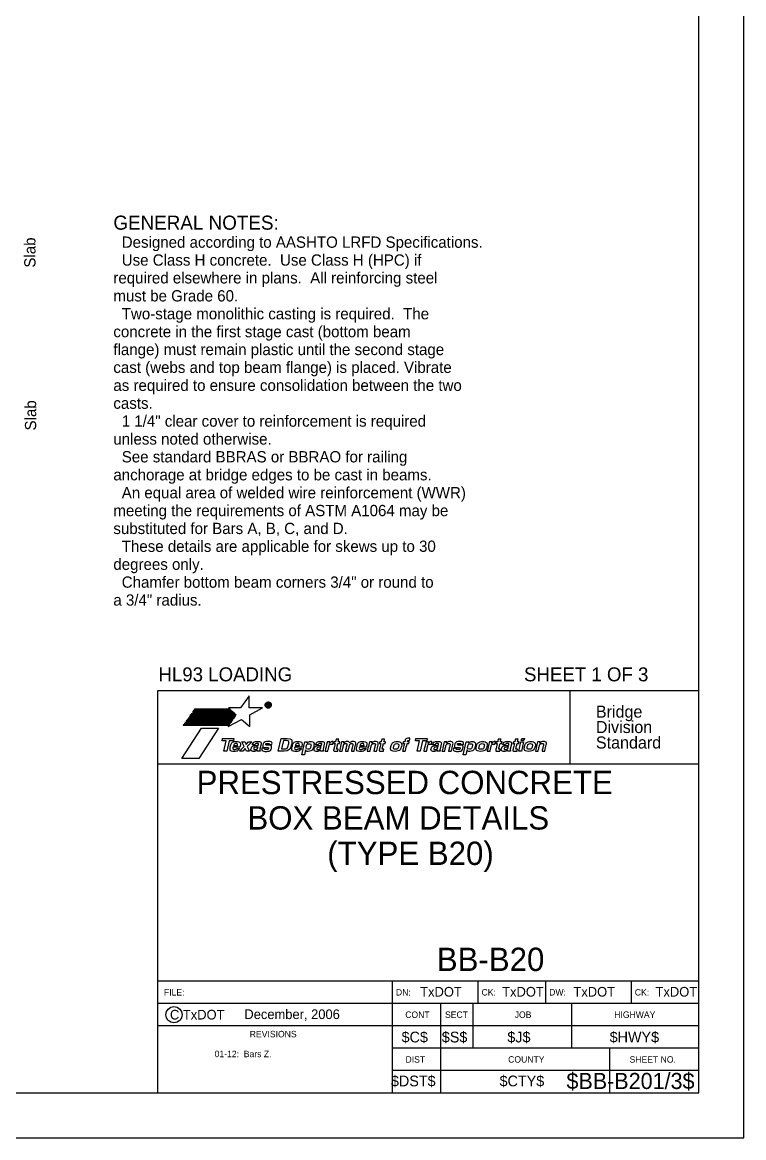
# Model space of a CAD drawing. Extents: x 1000 to 1069, y 1000 to 1045.
# Drawn here: x 1025.93 to 1034, y 1000 to 1012.47 of the extents above; entities that cross this region are included whole.
import ezdxf

# ---------------------------------------------------------------- set-up
doc = ezdxf.new("R2010")
doc.units = 0
for name, color, linetype in [('D_SHEET', 7, 'Continuous'), ('D_SHEET_NUM_CODE', 7, 'Continuous'), ('D_SHEET_TXT_SUB_CODE', 7, 'Continuous'), ('Working Level 1', 7, 'Continuous')]:
    doc.layers.add(name, color=color, linetype=linetype)

msp = doc.modelspace()

# ---------------------------------------------------------------- linework, layer by layer
at = {"layer": 'D_SHEET'}
for p, q in [((1034, 1000), (1034, 1022)), ((1033.5, 1000.5), (1033.5, 1021.5)), ((1027.45, 1000.5), (1027.45, 1005)), ((1027.45, 1005), (1033.5, 1005)), ((1032.061, 1004.18), (1032.061, 1005)), ((1028.47, 1004.94), (1028.373, 1004.805)), ((1028.47, 1004.805), (1028.47, 1004.94)), ((1027.812, 1004.725), (1027.811, 1004.722)), ((1028.323, 1004.726), (1027.812, 1004.725)), ((1027.822, 1004.738), (1027.82, 1004.736)), ((1027.82, 1004.736), (1028.317, 1004.734)), ((1028.311, 1004.74), (1027.822, 1004.738)), ((1027.838, 1004.76), (1027.836, 1004.758)), ((1027.836, 1004.758), (1028.294, 1004.755)), ((1028.287, 1004.76), (1027.838, 1004.76)), ((1027.847, 1004.774), (1027.845, 1004.771)), ((1027.845, 1004.771), (1028.278, 1004.769)), ((1028.272, 1004.774), (1027.847, 1004.774)), ((1027.857, 1004.788), (1027.855, 1004.785)), ((1027.855, 1004.785), (1028.262, 1004.783)), ((1028.256, 1004.788), (1027.857, 1004.788)), ((1028.373, 1004.805), (1028.238, 1004.805)), ((1028.238, 1004.805), (1028.256, 1004.788)), ((1028.256, 1004.788), (1028.256, 1004.788)), ((1028.262, 1004.783), (1028.272, 1004.774)), ((1028.272, 1004.774), (1028.272, 1004.774)), ((1028.278, 1004.769), (1028.287, 1004.76)), ((1028.294, 1004.755), (1028.311, 1004.74)), ((1028.311, 1004.74), (1028.311, 1004.74)), ((1028.317, 1004.734), (1028.317, 1004.734)), ((1028.317, 1004.734), (1028.324, 1004.728)), ((1028.324, 1004.728), (1028.323, 1004.726)), ((1028.62, 1004.805), (1028.47, 1004.805)), ((1028.478, 1004.728), (1028.62, 1004.805)), ((1028.478, 1004.596), (1028.478, 1004.728)), ((1028.698, 1004.824), (1028.698, 1004.82)), ((1027.733, 1004.614), (1027.731, 1004.612)), ((1027.731, 1004.612), (1028.243, 1004.609)), ((1028.247, 1004.614), (1027.733, 1004.614)), ((1027.742, 1004.627), (1027.741, 1004.625)), ((1027.741, 1004.625), (1028.253, 1004.623)), ((1028.256, 1004.628), (1027.742, 1004.627)), ((1027.753, 1004.641), (1027.751, 1004.639)), ((1027.751, 1004.639), (1028.262, 1004.637)), ((1028.266, 1004.642), (1027.753, 1004.641)), ((1027.768, 1004.663), (1027.766, 1004.66)), ((1027.766, 1004.66), (1028.276, 1004.657)), ((1028.28, 1004.663), (1027.768, 1004.663)), ((1027.777, 1004.676), (1027.776, 1004.674)), ((1027.776, 1004.674), (1028.286, 1004.672)), ((1028.29, 1004.677), (1027.777, 1004.676)), ((1027.787, 1004.69), (1027.786, 1004.688)), ((1027.786, 1004.688), (1028.296, 1004.686)), ((1028.299, 1004.691), (1027.787, 1004.69)), ((1027.803, 1004.712), (1027.801, 1004.709)), ((1027.801, 1004.709), (1028.309, 1004.706)), ((1028.313, 1004.711), (1027.803, 1004.712)), ((1027.803, 1004.712), (1027.803, 1004.712)), ((1027.811, 1004.722), (1028.319, 1004.72)), ((1028.234, 1004.596), (1028.384, 1004.676)), ((1028.243, 1004.609), (1028.234, 1004.596)), ((1028.243, 1004.609), (1028.243, 1004.609)), ((1028.253, 1004.623), (1028.247, 1004.614)), ((1028.262, 1004.637), (1028.256, 1004.628)), ((1028.256, 1004.628), (1028.256, 1004.628)), ((1028.262, 1004.637), (1028.262, 1004.637)), ((1028.276, 1004.657), (1028.266, 1004.642)), ((1028.266, 1004.642), (1028.266, 1004.642)), ((1028.286, 1004.672), (1028.28, 1004.663)), ((1028.296, 1004.686), (1028.29, 1004.677)), ((1028.309, 1004.706), (1028.299, 1004.691)), ((1028.319, 1004.72), (1028.313, 1004.711)), ((1028.384, 1004.676), (1028.478, 1004.596)), ((1027.716, 1004.24), (1027.937, 1004.576)), ((1028.128, 1004.576), (1027.907, 1004.24)), ((1027.937, 1004.576), (1028.128, 1004.576)), ((1028.167, 1004.437), (1028.173, 1004.462)), ((1028.214, 1004.437), (1028.167, 1004.437)), ((1028.173, 1004.462), (1028.299, 1004.462)), ((1028.187, 1004.321), (1028.214, 1004.437)), ((1028.246, 1004.437), (1028.219, 1004.321)), ((1028.293, 1004.437), (1028.246, 1004.437)), ((1028.299, 1004.462), (1028.293, 1004.437)), ((1028.293, 1004.384), (1028.34, 1004.384)), ((1028.332, 1004.352), (1028.363, 1004.352)), ((1028.361, 1004.321), (1028.413, 1004.374)), ((1028.413, 1004.374), (1028.387, 1004.426)), ((1028.387, 1004.426), (1028.424, 1004.426)), ((1028.425, 1004.352), (1028.398, 1004.321)), ((1028.424, 1004.426), (1028.437, 1004.395)), ((1028.438, 1004.321), (1028.425, 1004.352)), ((1028.437, 1004.395), (1028.463, 1004.426)), ((1028.498, 1004.426), (1028.449, 1004.374)), ((1028.449, 1004.374), (1028.475, 1004.321)), ((1028.463, 1004.426), (1028.498, 1004.426)), ((1028.534, 1004.392), (1028.505, 1004.392)), ((1028.532, 1004.382), (1028.56, 1004.386)), ((1028.565, 1004.358), (1028.568, 1004.372)), ((1028.603, 1004.398), (1028.59, 1004.341)), ((1028.984, 1004.384), (1029.031, 1004.384)), ((1029.022, 1004.352), (1029.053, 1004.352)), ((1029.241, 1004.392), (1029.212, 1004.392)), ((1029.239, 1004.382), (1029.267, 1004.386)), ((1029.271, 1004.358), (1029.275, 1004.372)), ((1029.31, 1004.398), (1029.297, 1004.341)), ((1029.707, 1004.384), (1029.754, 1004.384)), ((1029.745, 1004.352), (1029.777, 1004.352)), ((1030.328, 1004.437), (1030.334, 1004.462)), ((1030.375, 1004.437), (1030.328, 1004.437)), ((1030.334, 1004.462), (1030.461, 1004.462)), ((1030.348, 1004.321), (1030.375, 1004.437)), ((1030.408, 1004.437), (1030.381, 1004.321)), ((1030.455, 1004.437), (1030.408, 1004.437)), ((1030.461, 1004.462), (1030.455, 1004.437)), ((1030.548, 1004.392), (1030.519, 1004.392)), ((1030.546, 1004.382), (1030.574, 1004.386)), ((1030.579, 1004.358), (1030.582, 1004.372)), ((1030.618, 1004.398), (1030.604, 1004.341)), ((1031.334, 1004.392), (1031.305, 1004.392)), ((1031.332, 1004.382), (1031.361, 1004.386)), ((1031.365, 1004.358), (1031.368, 1004.372)), ((1031.404, 1004.398), (1031.39, 1004.341)), ((1031.485, 1004.321), (1031.509, 1004.426)), ((1031.509, 1004.426), (1031.539, 1004.426)), ((1031.512, 1004.438), (1031.518, 1004.463)), ((1031.542, 1004.438), (1031.512, 1004.438)), ((1031.539, 1004.426), (1031.515, 1004.321)), ((1031.518, 1004.463), (1031.548, 1004.463)), ((1031.548, 1004.463), (1031.542, 1004.438)), ((1027.907, 1004.24), (1027.716, 1004.24)), ((1028.219, 1004.321), (1028.187, 1004.321)), ((1028.398, 1004.321), (1028.361, 1004.321)), ((1028.475, 1004.321), (1028.438, 1004.321)), ((1030.381, 1004.321), (1030.348, 1004.321)), ((1031.515, 1004.321), (1031.485, 1004.321)), ((1027.45, 1004.18), (1033.5, 1004.18)), ((1033.5, 1001.75), (1027.45, 1001.75)), ((1030.073, 1000.5), (1030.073, 1001.75)), ((1031.03, 1001.5), (1031.03, 1001.75)), ((1031.786, 1001.5), (1031.786, 1001.75)), ((1032.744, 1001.5), (1032.744, 1001.75)), ((1033.5, 1001.5), (1027.45, 1001.5)), ((1030.613, 1000.5), (1030.613, 1001.5)), ((1030.973, 1001), (1030.973, 1001.5)), ((1032.078, 1001), (1032.078, 1001.5)), ((1033.5, 1001.25), (1027.45, 1001.25)), ((1033.5, 1001), (1030.073, 1001)), ((1032.502, 1000.5), (1032.502, 1001)), ((1033.5, 1000.75), (1030.073, 1000.75)), ((1002, 1000.5), (1033.5, 1000.5)), ((1000, 1000), (1034, 1000))]:
    msp.add_line(p, q, dxfattribs=at)
for points in [[(1028.682, 1004.83), (1028.68, 1004.83), (1028.678, 1004.83), (1028.678, 1004.817), (1028.668, 1004.817), (1028.668, 1004.854)], [(1028.68, 1004.848), (1028.678, 1004.848), (1028.678, 1004.837), (1028.682, 1004.837)], [(1028.699, 1004.818), (1028.699, 1004.817), (1028.69, 1004.817)], [(1028.369, 1004.371), (1028.367, 1004.366), (1028.288, 1004.366)], [(1028.861, 1004.321), (1028.794, 1004.321), (1028.827, 1004.462), (1028.896, 1004.462)], [(1028.884, 1004.438), (1028.853, 1004.438), (1028.832, 1004.345), (1028.863, 1004.345)], [(1029.059, 1004.371), (1029.058, 1004.366), (1028.979, 1004.366)], [(1029.101, 1004.334), (1029.1, 1004.334), (1029.087, 1004.28), (1029.057, 1004.28), (1029.091, 1004.426), (1029.12, 1004.426), (1029.117, 1004.41), (1029.117, 1004.41)], [(1029.782, 1004.371), (1029.781, 1004.366), (1029.702, 1004.366)], [(1030.907, 1004.334), (1030.906, 1004.334), (1030.894, 1004.28), (1030.863, 1004.28), (1030.897, 1004.426), (1030.926, 1004.426), (1030.923, 1004.41), (1030.923, 1004.41)], [(1028.593, 1004.325), (1028.592, 1004.321), (1028.559, 1004.321)], [(1029.3, 1004.325), (1029.299, 1004.321), (1029.266, 1004.321)], [(1030.607, 1004.325), (1030.606, 1004.321), (1030.574, 1004.321)], [(1031.393, 1004.325), (1031.392, 1004.321), (1031.36, 1004.321)]]:
    msp.add_lwpolyline(points, dxfattribs=at)
msp.add_ellipse((1027.629, 1001.375), major_axis=(0.0897, 0), ratio=0.999082, dxfattribs=at)
for points, degree in [([(1028.707, 1004.812), (1028.7, 1004.805), (1028.692, 1004.802), (1028.683, 1004.802), (1028.674, 1004.802), (1028.666, 1004.805), (1028.659, 1004.812), (1028.653, 1004.818), (1028.649, 1004.826), (1028.649, 1004.836), (1028.649, 1004.846), (1028.653, 1004.854), (1028.66, 1004.86), (1028.662, 1004.862), (1028.664, 1004.864), (1028.666, 1004.865)], 3), ([(1028.663, 1004.855), (1028.658, 1004.85), (1028.655, 1004.843), (1028.655, 1004.836), (1028.655, 1004.828), (1028.658, 1004.821), (1028.663, 1004.816), (1028.669, 1004.81), (1028.675, 1004.808), (1028.683, 1004.808), (1028.691, 1004.808), (1028.697, 1004.81), (1028.703, 1004.816), (1028.708, 1004.821), (1028.711, 1004.828), (1028.711, 1004.836), (1028.711, 1004.843), (1028.708, 1004.85), (1028.703, 1004.855), (1028.697, 1004.861), (1028.691, 1004.864), (1028.683, 1004.864), (1028.675, 1004.864), (1028.669, 1004.861), (1028.663, 1004.855)], 3), ([(1028.666, 1004.865), (1028.671, 1004.868), (1028.677, 1004.87), (1028.683, 1004.87), (1028.692, 1004.87), (1028.7, 1004.866), (1028.707, 1004.86), (1028.714, 1004.853), (1028.717, 1004.845), (1028.717, 1004.836), (1028.717, 1004.826), (1028.713, 1004.818), (1028.707, 1004.812)], 3), ([(1028.668, 1004.854), (1028.671, 1004.854), (1028.674, 1004.854), (1028.679, 1004.854), (1028.683, 1004.854), (1028.686, 1004.854), (1028.686, 1004.854), (1028.689, 1004.854), (1028.692, 1004.853), (1028.694, 1004.852), (1028.697, 1004.851), (1028.699, 1004.848), (1028.699, 1004.843), (1028.699, 1004.84), (1028.698, 1004.838), (1028.696, 1004.837), (1028.694, 1004.835), (1028.692, 1004.834), (1028.69, 1004.834)], 3), ([(1028.686, 1004.847), (1028.685, 1004.848), (1028.683, 1004.848), (1028.68, 1004.848)], 2), ([(1028.682, 1004.837), (1028.684, 1004.837), (1028.686, 1004.837), (1028.687, 1004.838), (1028.689, 1004.839), (1028.689, 1004.841), (1028.689, 1004.843), (1028.689, 1004.845), (1028.688, 1004.846), (1028.686, 1004.847)], 3), ([(1028.69, 1004.817), (1028.689, 1004.818), (1028.689, 1004.82), (1028.689, 1004.822), (1028.689, 1004.824), (1028.689, 1004.826), (1028.688, 1004.827), (1028.688, 1004.828), (1028.687, 1004.829), (1028.686, 1004.83), (1028.685, 1004.83), (1028.684, 1004.83), (1028.682, 1004.83)], 3), ([(1028.69, 1004.834), (1028.692, 1004.834), (1028.694, 1004.833), (1028.695, 1004.832), (1028.697, 1004.83), (1028.698, 1004.827), (1028.698, 1004.824)], 3), ([(1028.698, 1004.82), (1028.698, 1004.82), (1028.698, 1004.82), (1028.698, 1004.819), (1028.698, 1004.819), (1028.699, 1004.818), (1028.699, 1004.818)], 3), ([(1028.363, 1004.352), (1028.349, 1004.326), (1028.324, 1004.318), (1028.304, 1004.318), (1028.272, 1004.318), (1028.25, 1004.332), (1028.26, 1004.375), (1028.263, 1004.388), (1028.278, 1004.428), (1028.328, 1004.428), (1028.351, 1004.428), (1028.38, 1004.418), (1028.369, 1004.371)], 3), ([(1028.288, 1004.366), (1028.287, 1004.358), (1028.285, 1004.34), (1028.309, 1004.34), (1028.318, 1004.34), (1028.328, 1004.344), (1028.332, 1004.352)], 3), ([(1028.34, 1004.384), (1028.343, 1004.401), (1028.332, 1004.406), (1028.322, 1004.406), (1028.308, 1004.406), (1028.298, 1004.397), (1028.293, 1004.384)], 3), ([(1028.56, 1004.333), (1028.551, 1004.327), (1028.539, 1004.318), (1028.519, 1004.318), (1028.501, 1004.318), (1028.486, 1004.327), (1028.491, 1004.349), (1028.496, 1004.369), (1028.512, 1004.379), (1028.532, 1004.382)], 3), ([(1028.505, 1004.392), (1028.516, 1004.424), (1028.541, 1004.428), (1028.565, 1004.428), (1028.581, 1004.428), (1028.609, 1004.424), (1028.603, 1004.398)], 3), ([(1028.568, 1004.372), (1028.564, 1004.37), (1028.559, 1004.368), (1028.546, 1004.366), (1028.534, 1004.364), (1028.524, 1004.362), (1028.522, 1004.35), (1028.519, 1004.341), (1028.527, 1004.338), (1028.533, 1004.338), (1028.546, 1004.338), (1028.562, 1004.346), (1028.565, 1004.358)], 3), ([(1028.56, 1004.386), (1028.565, 1004.386), (1028.572, 1004.388), (1028.573, 1004.394), (1028.576, 1004.406), (1028.564, 1004.406), (1028.556, 1004.406), (1028.541, 1004.406), (1028.536, 1004.398), (1028.534, 1004.392)], 3), ([(1028.694, 1004.394), (1028.694, 1004.4), (1028.694, 1004.407), (1028.677, 1004.407), (1028.661, 1004.407), (1028.657, 1004.402), (1028.656, 1004.397), (1028.652, 1004.381), (1028.727, 1004.393), (1028.718, 1004.354), (1028.711, 1004.324), (1028.677, 1004.318), (1028.659, 1004.318), (1028.633, 1004.318), (1028.607, 1004.326), (1028.612, 1004.354), (1028.612, 1004.354), (1028.643, 1004.354), (1028.643, 1004.354), (1028.641, 1004.345), (1028.646, 1004.339), (1028.665, 1004.339), (1028.681, 1004.339), (1028.686, 1004.346), (1028.687, 1004.35), (1028.691, 1004.367), (1028.616, 1004.354), (1028.625, 1004.393), (1028.629, 1004.409), (1028.644, 1004.428), (1028.68, 1004.428), (1028.703, 1004.428), (1028.728, 1004.423), (1028.724, 1004.394), (1028.724, 1004.394), (1028.694, 1004.394), (1028.694, 1004.394)], 3), ([(1028.896, 1004.462), (1028.948, 1004.462), (1028.949, 1004.422), (1028.943, 1004.395), (1028.936, 1004.365), (1028.913, 1004.321), (1028.861, 1004.321)], 3), ([(1028.863, 1004.345), (1028.89, 1004.345), (1028.904, 1004.369), (1028.909, 1004.393), (1028.919, 1004.434), (1028.898, 1004.438), (1028.884, 1004.438)], 3), ([(1029.053, 1004.352), (1029.04, 1004.326), (1029.015, 1004.318), (1028.995, 1004.318), (1028.963, 1004.318), (1028.941, 1004.332), (1028.951, 1004.375), (1028.954, 1004.388), (1028.968, 1004.428), (1029.019, 1004.428), (1029.041, 1004.428), (1029.07, 1004.418), (1029.059, 1004.371)], 3), ([(1028.979, 1004.366), (1028.978, 1004.358), (1028.976, 1004.34), (1029, 1004.34), (1029.009, 1004.34), (1029.018, 1004.344), (1029.022, 1004.352)], 3), ([(1029.031, 1004.384), (1029.033, 1004.401), (1029.023, 1004.406), (1029.013, 1004.406), (1028.999, 1004.406), (1028.989, 1004.397), (1028.984, 1004.384)], 3), ([(1029.117, 1004.41), (1029.125, 1004.419), (1029.135, 1004.428), (1029.156, 1004.428), (1029.181, 1004.428), (1029.199, 1004.411), (1029.191, 1004.374), (1029.184, 1004.346), (1029.163, 1004.318), (1029.129, 1004.318), (1029.108, 1004.318), (1029.103, 1004.329), (1029.101, 1004.334)], 3), ([(1029.127, 1004.341), (1029.146, 1004.341), (1029.156, 1004.36), (1029.159, 1004.372), (1029.163, 1004.389), (1029.16, 1004.404), (1029.141, 1004.404), (1029.12, 1004.404), (1029.111, 1004.388), (1029.107, 1004.371), (1029.104, 1004.355), (1029.108, 1004.341), (1029.127, 1004.341)], 3), ([(1029.266, 1004.333), (1029.258, 1004.327), (1029.246, 1004.318), (1029.226, 1004.318), (1029.208, 1004.318), (1029.193, 1004.327), (1029.198, 1004.349), (1029.203, 1004.369), (1029.219, 1004.379), (1029.239, 1004.382)], 3), ([(1029.212, 1004.392), (1029.222, 1004.424), (1029.248, 1004.428), (1029.272, 1004.428), (1029.288, 1004.428), (1029.316, 1004.424), (1029.31, 1004.398)], 3), ([(1029.275, 1004.372), (1029.271, 1004.37), (1029.266, 1004.368), (1029.253, 1004.366), (1029.241, 1004.364), (1029.231, 1004.362), (1029.228, 1004.35), (1029.226, 1004.341), (1029.234, 1004.338), (1029.24, 1004.338), (1029.253, 1004.338), (1029.268, 1004.346), (1029.271, 1004.358)], 3), ([(1029.267, 1004.386), (1029.272, 1004.386), (1029.278, 1004.388), (1029.28, 1004.394), (1029.283, 1004.406), (1029.271, 1004.406), (1029.263, 1004.406), (1029.248, 1004.406), (1029.243, 1004.398), (1029.241, 1004.392)], 3), ([(1029.343, 1004.426), (1029.343, 1004.426), (1029.372, 1004.426), (1029.372, 1004.426), (1029.372, 1004.426), (1029.368, 1004.407), (1029.368, 1004.407), (1029.368, 1004.407), (1029.368, 1004.407), (1029.368, 1004.407), (1029.377, 1004.418), (1029.386, 1004.428), (1029.405, 1004.428), (1029.407, 1004.428), (1029.409, 1004.428), (1029.411, 1004.428), (1029.411, 1004.428), (1029.404, 1004.4), (1029.404, 1004.4), (1029.402, 1004.4), (1029.398, 1004.4), (1029.396, 1004.4), (1029.372, 1004.4), (1029.364, 1004.387), (1029.362, 1004.375), (1029.362, 1004.375), (1029.349, 1004.321), (1029.349, 1004.321), (1029.349, 1004.321), (1029.319, 1004.321), (1029.319, 1004.321), (1029.319, 1004.321), (1029.343, 1004.426), (1029.343, 1004.426)], 3), ([(1029.465, 1004.426), (1029.465, 1004.426), (1029.484, 1004.426), (1029.484, 1004.426), (1029.484, 1004.426), (1029.48, 1004.406), (1029.48, 1004.406), (1029.48, 1004.406), (1029.461, 1004.406), (1029.461, 1004.406), (1029.461, 1004.406), (1029.448, 1004.349), (1029.448, 1004.349), (1029.446, 1004.343), (1029.446, 1004.341), (1029.458, 1004.341), (1029.46, 1004.341), (1029.462, 1004.341), (1029.465, 1004.341), (1029.465, 1004.341), (1029.46, 1004.32), (1029.46, 1004.32), (1029.455, 1004.32), (1029.45, 1004.32), (1029.445, 1004.32), (1029.445, 1004.32), (1029.441, 1004.32), (1029.441, 1004.32), (1029.415, 1004.32), (1029.413, 1004.329), (1029.416, 1004.342), (1029.416, 1004.342), (1029.431, 1004.406), (1029.431, 1004.406), (1029.431, 1004.406), (1029.415, 1004.406), (1029.415, 1004.406), (1029.415, 1004.406), (1029.42, 1004.426), (1029.42, 1004.426), (1029.42, 1004.426), (1029.435, 1004.426), (1029.435, 1004.426), (1029.435, 1004.426), (1029.442, 1004.454), (1029.442, 1004.454), (1029.442, 1004.454), (1029.472, 1004.454), (1029.472, 1004.454), (1029.472, 1004.454), (1029.465, 1004.426), (1029.465, 1004.426)], 3), ([(1029.643, 1004.321), (1029.643, 1004.321), (1029.613, 1004.321), (1029.613, 1004.321), (1029.613, 1004.321), (1029.628, 1004.384), (1029.628, 1004.384), (1029.632, 1004.4), (1029.625, 1004.405), (1029.616, 1004.405), (1029.601, 1004.405), (1029.594, 1004.396), (1029.591, 1004.384), (1029.591, 1004.384), (1029.576, 1004.321), (1029.576, 1004.321), (1029.576, 1004.321), (1029.546, 1004.321), (1029.546, 1004.321), (1029.546, 1004.321), (1029.56, 1004.384), (1029.56, 1004.384), (1029.563, 1004.393), (1029.565, 1004.405), (1029.547, 1004.405), (1029.533, 1004.405), (1029.526, 1004.396), (1029.524, 1004.385), (1029.524, 1004.385), (1029.509, 1004.321), (1029.509, 1004.321), (1029.509, 1004.321), (1029.478, 1004.321), (1029.478, 1004.321), (1029.478, 1004.321), (1029.503, 1004.426), (1029.503, 1004.426), (1029.503, 1004.426), (1029.532, 1004.426), (1029.532, 1004.426), (1029.532, 1004.426), (1029.528, 1004.41), (1029.528, 1004.41), (1029.528, 1004.41), (1029.529, 1004.41), (1029.529, 1004.41), (1029.534, 1004.417), (1029.545, 1004.428), (1029.566, 1004.428), (1029.582, 1004.428), (1029.589, 1004.423), (1029.594, 1004.412), (1029.599, 1004.417), (1029.61, 1004.428), (1029.628, 1004.428), (1029.651, 1004.428), (1029.666, 1004.416), (1029.66, 1004.393), (1029.66, 1004.393), (1029.643, 1004.321), (1029.643, 1004.321)], 3), ([(1029.777, 1004.352), (1029.763, 1004.326), (1029.738, 1004.318), (1029.718, 1004.318), (1029.686, 1004.318), (1029.664, 1004.332), (1029.674, 1004.375), (1029.677, 1004.388), (1029.691, 1004.428), (1029.742, 1004.428), (1029.764, 1004.428), (1029.794, 1004.418), (1029.782, 1004.371)], 3), ([(1029.702, 1004.366), (1029.701, 1004.358), (1029.699, 1004.34), (1029.723, 1004.34), (1029.732, 1004.34), (1029.741, 1004.344), (1029.745, 1004.352)], 3), ([(1029.754, 1004.384), (1029.757, 1004.401), (1029.746, 1004.406), (1029.736, 1004.406), (1029.722, 1004.406), (1029.712, 1004.397), (1029.707, 1004.384)], 3), ([(1029.895, 1004.321), (1029.895, 1004.321), (1029.864, 1004.321), (1029.864, 1004.321), (1029.864, 1004.321), (1029.879, 1004.384), (1029.879, 1004.384), (1029.881, 1004.392), (1029.883, 1004.405), (1029.864, 1004.405), (1029.851, 1004.405), (1029.838, 1004.397), (1029.835, 1004.381), (1029.835, 1004.381), (1029.821, 1004.321), (1029.821, 1004.321), (1029.821, 1004.321), (1029.79, 1004.321), (1029.79, 1004.321), (1029.79, 1004.321), (1029.815, 1004.426), (1029.815, 1004.426), (1029.815, 1004.426), (1029.844, 1004.426), (1029.844, 1004.426), (1029.844, 1004.426), (1029.84, 1004.41), (1029.84, 1004.41), (1029.84, 1004.41), (1029.841, 1004.41), (1029.841, 1004.41), (1029.846, 1004.416), (1029.858, 1004.428), (1029.88, 1004.428), (1029.902, 1004.428), (1029.917, 1004.416), (1029.911, 1004.393), (1029.911, 1004.393), (1029.895, 1004.321), (1029.895, 1004.321)], 3), ([(1029.976, 1004.426), (1029.976, 1004.426), (1029.995, 1004.426), (1029.995, 1004.426), (1029.995, 1004.426), (1029.991, 1004.406), (1029.991, 1004.406), (1029.991, 1004.406), (1029.972, 1004.406), (1029.972, 1004.406), (1029.972, 1004.406), (1029.958, 1004.349), (1029.958, 1004.349), (1029.957, 1004.343), (1029.957, 1004.341), (1029.969, 1004.341), (1029.971, 1004.341), (1029.973, 1004.341), (1029.975, 1004.341), (1029.975, 1004.341), (1029.971, 1004.32), (1029.971, 1004.32), (1029.966, 1004.32), (1029.961, 1004.32), (1029.956, 1004.32), (1029.956, 1004.32), (1029.952, 1004.32), (1029.952, 1004.32), (1029.926, 1004.32), (1029.923, 1004.329), (1029.927, 1004.342), (1029.927, 1004.342), (1029.941, 1004.406), (1029.941, 1004.406), (1029.941, 1004.406), (1029.926, 1004.406), (1029.926, 1004.406), (1029.926, 1004.406), (1029.93, 1004.426), (1029.93, 1004.426), (1029.93, 1004.426), (1029.946, 1004.426), (1029.946, 1004.426), (1029.946, 1004.426), (1029.953, 1004.454), (1029.953, 1004.454), (1029.953, 1004.454), (1029.983, 1004.454), (1029.983, 1004.454), (1029.983, 1004.454), (1029.976, 1004.426), (1029.976, 1004.426)], 3), ([(1030.101, 1004.318), (1030.07, 1004.318), (1030.046, 1004.335), (1030.055, 1004.373), (1030.064, 1004.411), (1030.096, 1004.428), (1030.126, 1004.428), (1030.131, 1004.428), (1030.135, 1004.428), (1030.139, 1004.427)], 3), ([(1030.121, 1004.405), (1030.098, 1004.405), (1030.089, 1004.387), (1030.086, 1004.373), (1030.083, 1004.36), (1030.083, 1004.341), (1030.106, 1004.341), (1030.13, 1004.341), (1030.138, 1004.36), (1030.141, 1004.373), (1030.144, 1004.387), (1030.144, 1004.405), (1030.121, 1004.405)], 3), ([(1030.139, 1004.427), (1030.163, 1004.423), (1030.18, 1004.406), (1030.172, 1004.373), (1030.164, 1004.335), (1030.132, 1004.318), (1030.101, 1004.318)], 3), ([(1030.216, 1004.321), (1030.216, 1004.321), (1030.186, 1004.321), (1030.186, 1004.321), (1030.186, 1004.321), (1030.206, 1004.406), (1030.206, 1004.406), (1030.206, 1004.406), (1030.189, 1004.406), (1030.189, 1004.406), (1030.189, 1004.406), (1030.194, 1004.426), (1030.194, 1004.426), (1030.194, 1004.426), (1030.21, 1004.426), (1030.21, 1004.426), (1030.21, 1004.426), (1030.212, 1004.434), (1030.212, 1004.434), (1030.217, 1004.456), (1030.232, 1004.464), (1030.253, 1004.464), (1030.262, 1004.464), (1030.266, 1004.464), (1030.268, 1004.463), (1030.268, 1004.463), (1030.263, 1004.441), (1030.263, 1004.441), (1030.263, 1004.441), (1030.255, 1004.441), (1030.255, 1004.441), (1030.244, 1004.441), (1030.244, 1004.438), (1030.241, 1004.43), (1030.241, 1004.43), (1030.241, 1004.426), (1030.241, 1004.426), (1030.241, 1004.426), (1030.26, 1004.426), (1030.26, 1004.426), (1030.26, 1004.426), (1030.256, 1004.406), (1030.256, 1004.406), (1030.256, 1004.406), (1030.236, 1004.406), (1030.236, 1004.406), (1030.236, 1004.406), (1030.216, 1004.321), (1030.216, 1004.321)], 3), ([(1030.447, 1004.426), (1030.447, 1004.426), (1030.476, 1004.426), (1030.476, 1004.426), (1030.476, 1004.426), (1030.471, 1004.407), (1030.471, 1004.407), (1030.471, 1004.407), (1030.472, 1004.407), (1030.472, 1004.407), (1030.481, 1004.418), (1030.49, 1004.428), (1030.508, 1004.428), (1030.51, 1004.428), (1030.512, 1004.428), (1030.514, 1004.428), (1030.514, 1004.428), (1030.508, 1004.4), (1030.508, 1004.4), (1030.505, 1004.4), (1030.502, 1004.4), (1030.499, 1004.4), (1030.475, 1004.4), (1030.468, 1004.387), (1030.465, 1004.375), (1030.465, 1004.375), (1030.453, 1004.321), (1030.453, 1004.321), (1030.453, 1004.321), (1030.422, 1004.321), (1030.422, 1004.321), (1030.422, 1004.321), (1030.447, 1004.426), (1030.447, 1004.426)], 3), ([(1030.574, 1004.333), (1030.565, 1004.327), (1030.553, 1004.318), (1030.533, 1004.318), (1030.516, 1004.318), (1030.5, 1004.327), (1030.505, 1004.349), (1030.51, 1004.369), (1030.526, 1004.379), (1030.546, 1004.382)], 3), ([(1030.519, 1004.392), (1030.53, 1004.424), (1030.555, 1004.428), (1030.579, 1004.428), (1030.595, 1004.428), (1030.624, 1004.424), (1030.618, 1004.398)], 3), ([(1030.582, 1004.372), (1030.578, 1004.37), (1030.573, 1004.368), (1030.56, 1004.366), (1030.548, 1004.364), (1030.538, 1004.362), (1030.536, 1004.35), (1030.533, 1004.341), (1030.541, 1004.338), (1030.547, 1004.338), (1030.56, 1004.338), (1030.576, 1004.346), (1030.579, 1004.358)], 3), ([(1030.574, 1004.386), (1030.579, 1004.386), (1030.586, 1004.388), (1030.587, 1004.394), (1030.59, 1004.406), (1030.578, 1004.406), (1030.57, 1004.406), (1030.555, 1004.406), (1030.55, 1004.398), (1030.548, 1004.392)], 3), ([(1030.73, 1004.321), (1030.73, 1004.321), (1030.7, 1004.321), (1030.7, 1004.321), (1030.7, 1004.321), (1030.715, 1004.384), (1030.715, 1004.384), (1030.717, 1004.392), (1030.719, 1004.405), (1030.7, 1004.405), (1030.686, 1004.405), (1030.674, 1004.397), (1030.67, 1004.381), (1030.67, 1004.381), (1030.656, 1004.321), (1030.656, 1004.321), (1030.656, 1004.321), (1030.626, 1004.321), (1030.626, 1004.321), (1030.626, 1004.321), (1030.651, 1004.426), (1030.651, 1004.426), (1030.651, 1004.426), (1030.68, 1004.426), (1030.68, 1004.426), (1030.68, 1004.426), (1030.676, 1004.41), (1030.676, 1004.41), (1030.676, 1004.41), (1030.676, 1004.41), (1030.676, 1004.41), (1030.682, 1004.416), (1030.693, 1004.428), (1030.715, 1004.428), (1030.738, 1004.428), (1030.752, 1004.416), (1030.747, 1004.393), (1030.747, 1004.393), (1030.73, 1004.321), (1030.73, 1004.321)], 3), ([(1030.836, 1004.394), (1030.836, 1004.4), (1030.835, 1004.407), (1030.819, 1004.407), (1030.802, 1004.407), (1030.799, 1004.402), (1030.798, 1004.397), (1030.794, 1004.381), (1030.869, 1004.393), (1030.86, 1004.354), (1030.852, 1004.324), (1030.819, 1004.318), (1030.801, 1004.318), (1030.775, 1004.318), (1030.748, 1004.326), (1030.754, 1004.354), (1030.754, 1004.354), (1030.785, 1004.354), (1030.785, 1004.354), (1030.783, 1004.345), (1030.787, 1004.339), (1030.806, 1004.339), (1030.822, 1004.339), (1030.827, 1004.346), (1030.828, 1004.35), (1030.832, 1004.367), (1030.758, 1004.354), (1030.767, 1004.393), (1030.771, 1004.409), (1030.786, 1004.428), (1030.822, 1004.428), (1030.844, 1004.428), (1030.87, 1004.423), (1030.865, 1004.394), (1030.865, 1004.394), (1030.836, 1004.394), (1030.836, 1004.394)], 3), ([(1030.923, 1004.41), (1030.931, 1004.419), (1030.941, 1004.428), (1030.962, 1004.428), (1030.987, 1004.428), (1031.005, 1004.411), (1030.997, 1004.374), (1030.99, 1004.346), (1030.969, 1004.318), (1030.935, 1004.318), (1030.914, 1004.318), (1030.909, 1004.329), (1030.907, 1004.334)], 3), ([(1030.933, 1004.341), (1030.953, 1004.341), (1030.962, 1004.36), (1030.965, 1004.372), (1030.969, 1004.389), (1030.966, 1004.404), (1030.947, 1004.404), (1030.926, 1004.404), (1030.917, 1004.388), (1030.913, 1004.371), (1030.91, 1004.355), (1030.914, 1004.341), (1030.933, 1004.341)], 3), ([(1031.057, 1004.318), (1031.026, 1004.318), (1031.002, 1004.335), (1031.011, 1004.373), (1031.02, 1004.411), (1031.052, 1004.428), (1031.082, 1004.428), (1031.087, 1004.428), (1031.091, 1004.428), (1031.095, 1004.427)], 3), ([(1031.077, 1004.405), (1031.054, 1004.405), (1031.045, 1004.387), (1031.042, 1004.373), (1031.039, 1004.36), (1031.039, 1004.341), (1031.062, 1004.341), (1031.085, 1004.341), (1031.094, 1004.36), (1031.097, 1004.373), (1031.1, 1004.387), (1031.1, 1004.405), (1031.077, 1004.405)], 3), ([(1031.095, 1004.427), (1031.119, 1004.423), (1031.136, 1004.406), (1031.128, 1004.373), (1031.12, 1004.335), (1031.088, 1004.318), (1031.057, 1004.318)], 3), ([(1031.157, 1004.426), (1031.157, 1004.426), (1031.186, 1004.426), (1031.186, 1004.426), (1031.186, 1004.426), (1031.182, 1004.407), (1031.182, 1004.407), (1031.182, 1004.407), (1031.182, 1004.407), (1031.182, 1004.407), (1031.191, 1004.418), (1031.2, 1004.428), (1031.219, 1004.428), (1031.221, 1004.428), (1031.222, 1004.428), (1031.224, 1004.428), (1031.224, 1004.428), (1031.218, 1004.4), (1031.218, 1004.4), (1031.215, 1004.4), (1031.212, 1004.4), (1031.209, 1004.4), (1031.186, 1004.4), (1031.178, 1004.387), (1031.175, 1004.375), (1031.175, 1004.375), (1031.163, 1004.321), (1031.163, 1004.321), (1031.163, 1004.321), (1031.132, 1004.321), (1031.132, 1004.321), (1031.132, 1004.321), (1031.157, 1004.426), (1031.157, 1004.426)], 3), ([(1031.279, 1004.426), (1031.279, 1004.426), (1031.298, 1004.426), (1031.298, 1004.426), (1031.298, 1004.426), (1031.293, 1004.406), (1031.293, 1004.406), (1031.293, 1004.406), (1031.275, 1004.406), (1031.275, 1004.406), (1031.275, 1004.406), (1031.261, 1004.349), (1031.261, 1004.349), (1031.26, 1004.343), (1031.26, 1004.341), (1031.272, 1004.341), (1031.274, 1004.341), (1031.276, 1004.341), (1031.278, 1004.341), (1031.278, 1004.341), (1031.273, 1004.32), (1031.273, 1004.32), (1031.269, 1004.32), (1031.264, 1004.32), (1031.259, 1004.32), (1031.259, 1004.32), (1031.255, 1004.32), (1031.255, 1004.32), (1031.229, 1004.32), (1031.226, 1004.329), (1031.229, 1004.342), (1031.229, 1004.342), (1031.244, 1004.406), (1031.244, 1004.406), (1031.244, 1004.406), (1031.229, 1004.406), (1031.229, 1004.406), (1031.229, 1004.406), (1031.233, 1004.426), (1031.233, 1004.426), (1031.233, 1004.426), (1031.249, 1004.426), (1031.249, 1004.426), (1031.249, 1004.426), (1031.255, 1004.454), (1031.255, 1004.454), (1031.255, 1004.454), (1031.286, 1004.454), (1031.286, 1004.454), (1031.286, 1004.454), (1031.279, 1004.426), (1031.279, 1004.426)], 3), ([(1031.36, 1004.333), (1031.351, 1004.327), (1031.34, 1004.318), (1031.319, 1004.318), (1031.302, 1004.318), (1031.286, 1004.327), (1031.291, 1004.349), (1031.296, 1004.369), (1031.313, 1004.379), (1031.332, 1004.382)], 3), ([(1031.305, 1004.392), (1031.316, 1004.424), (1031.341, 1004.428), (1031.365, 1004.428), (1031.381, 1004.428), (1031.41, 1004.424), (1031.404, 1004.398)], 3), ([(1031.368, 1004.372), (1031.364, 1004.37), (1031.359, 1004.368), (1031.346, 1004.366), (1031.334, 1004.364), (1031.324, 1004.362), (1031.322, 1004.35), (1031.319, 1004.341), (1031.327, 1004.338), (1031.333, 1004.338), (1031.346, 1004.338), (1031.362, 1004.346), (1031.365, 1004.358)], 3), ([(1031.361, 1004.386), (1031.365, 1004.386), (1031.372, 1004.388), (1031.373, 1004.394), (1031.376, 1004.406), (1031.364, 1004.406), (1031.356, 1004.406), (1031.341, 1004.406), (1031.336, 1004.398), (1031.334, 1004.392)], 3), ([(1031.471, 1004.426), (1031.471, 1004.426), (1031.489, 1004.426), (1031.489, 1004.426), (1031.489, 1004.426), (1031.485, 1004.406), (1031.485, 1004.406), (1031.485, 1004.406), (1031.466, 1004.406), (1031.466, 1004.406), (1031.466, 1004.406), (1031.453, 1004.349), (1031.453, 1004.349), (1031.451, 1004.343), (1031.451, 1004.341), (1031.463, 1004.341), (1031.465, 1004.341), (1031.467, 1004.341), (1031.47, 1004.341), (1031.47, 1004.341), (1031.465, 1004.32), (1031.465, 1004.32), (1031.46, 1004.32), (1031.455, 1004.32), (1031.45, 1004.32), (1031.45, 1004.32), (1031.447, 1004.32), (1031.447, 1004.32), (1031.42, 1004.32), (1031.418, 1004.329), (1031.421, 1004.342), (1031.421, 1004.342), (1031.436, 1004.406), (1031.436, 1004.406), (1031.436, 1004.406), (1031.42, 1004.406), (1031.42, 1004.406), (1031.42, 1004.406), (1031.425, 1004.426), (1031.425, 1004.426), (1031.425, 1004.426), (1031.44, 1004.426), (1031.44, 1004.426), (1031.44, 1004.426), (1031.447, 1004.454), (1031.447, 1004.454), (1031.447, 1004.454), (1031.477, 1004.454), (1031.477, 1004.454), (1031.477, 1004.454), (1031.471, 1004.426), (1031.471, 1004.426)], 3), ([(1031.595, 1004.318), (1031.564, 1004.318), (1031.54, 1004.335), (1031.549, 1004.373), (1031.558, 1004.411), (1031.59, 1004.428), (1031.621, 1004.428), (1031.625, 1004.428), (1031.629, 1004.428), (1031.633, 1004.427)], 3), ([(1031.615, 1004.405), (1031.592, 1004.405), (1031.583, 1004.387), (1031.58, 1004.373), (1031.577, 1004.36), (1031.577, 1004.341), (1031.6, 1004.341), (1031.624, 1004.341), (1031.633, 1004.36), (1031.636, 1004.373), (1031.639, 1004.387), (1031.639, 1004.405), (1031.615, 1004.405)], 3), ([(1031.633, 1004.427), (1031.658, 1004.423), (1031.674, 1004.406), (1031.667, 1004.373), (1031.658, 1004.335), (1031.626, 1004.318), (1031.595, 1004.318)], 3), ([(1031.775, 1004.321), (1031.775, 1004.321), (1031.745, 1004.321), (1031.745, 1004.321), (1031.745, 1004.321), (1031.76, 1004.384), (1031.76, 1004.384), (1031.761, 1004.392), (1031.764, 1004.405), (1031.745, 1004.405), (1031.731, 1004.405), (1031.719, 1004.397), (1031.715, 1004.381), (1031.715, 1004.381), (1031.701, 1004.321), (1031.701, 1004.321), (1031.701, 1004.321), (1031.671, 1004.321), (1031.671, 1004.321), (1031.671, 1004.321), (1031.695, 1004.426), (1031.695, 1004.426), (1031.695, 1004.426), (1031.724, 1004.426), (1031.724, 1004.426), (1031.724, 1004.426), (1031.721, 1004.41), (1031.721, 1004.41), (1031.721, 1004.41), (1031.721, 1004.41), (1031.721, 1004.41), (1031.727, 1004.416), (1031.738, 1004.428), (1031.76, 1004.428), (1031.783, 1004.428), (1031.797, 1004.416), (1031.792, 1004.393), (1031.792, 1004.393), (1031.775, 1004.321), (1031.775, 1004.321)], 3), ([(1028.559, 1004.321), (1028.559, 1004.326), (1028.559, 1004.327), (1028.56, 1004.333)], 2), ([(1028.59, 1004.341), (1028.587, 1004.329), (1028.59, 1004.326), (1028.593, 1004.325)], 2), ([(1029.266, 1004.321), (1029.266, 1004.326), (1029.266, 1004.327), (1029.266, 1004.333)], 2), ([(1029.297, 1004.341), (1029.294, 1004.329), (1029.297, 1004.326), (1029.3, 1004.325)], 2), ([(1030.574, 1004.321), (1030.573, 1004.326), (1030.573, 1004.327), (1030.574, 1004.333)], 2), ([(1030.604, 1004.341), (1030.601, 1004.329), (1030.604, 1004.326), (1030.607, 1004.325)], 2), ([(1031.36, 1004.321), (1031.359, 1004.326), (1031.359, 1004.327), (1031.36, 1004.333)], 2), ([(1031.39, 1004.341), (1031.387, 1004.329), (1031.39, 1004.326), (1031.393, 1004.325)], 2)]:
    msp.add_open_spline(points, degree=degree, dxfattribs=at)

# ---------------------------------------------------------------- texts
for s, height, p in [('Bridge', 0.1345, (1032.347, 1004.695)), ('Division', 0.1345, (1032.347, 1004.523)), ('Standard', 0.1345, (1032.347, 1004.35)), ('FILE:', 0.072, (1027.517, 1001.589)), ('DN:', 0.072, (1030.111, 1001.589)), (' TxDOT ', 0.108, (1030.342, 1001.577)), ('CK:', 0.072, (1031.068, 1001.589)), ('TxDOT', 0.108, (1031.299, 1001.577)), ('DW:', 0.072, (1031.825, 1001.589)), (' TxDOT ', 0.108, (1032.056, 1001.577)), ('CK:', 0.072, (1032.782, 1001.589)), ('TxDOT', 0.108, (1033.014, 1001.577)), ('C TxDOT', 0.108, (1027.584, 1001.321)), ('December, 2006', 0.108, (1028.416, 1001.326)), ('CONT', 0.072, (1030.215, 1001.339)), ('SECT', 0.072, (1030.66, 1001.339)), ('JOB', 0.072, (1031.439, 1001.339)), ('HIGHWAY', 0.072, (1032.552, 1001.339)), ('REVISIONS', 0.072, (1028.476, 1001.122)), ('DIST', 0.072, (1030.218, 1000.839)), ('COUNTY', 0.072, (1031.366, 1000.839)), ('SHEET NO.', 0.072, (1032.723, 1000.839))]:
    msp.add_text(s, height=height, dxfattribs=at).set_placement(p)
at = {"layer": 'D_SHEET_NUM_CODE'}
msp.add_text('$BB-B201/3$', height=0.18, dxfattribs=at).set_placement((1032.018, 1000.544))
at = {"layer": 'D_SHEET_TXT_SUB_CODE'}
for s, p in [('$C$', (1030.174, 1001.065)), ('$S$', (1030.624, 1001.065)), ('$J$', (1031.357, 1001.065)), ('$HWY$', (1032.501, 1001.065)), ('$DST$', (1030.055, 1000.574)), ('$CTY$', (1031.27, 1000.574))]:
    msp.add_text(s, height=0.12, dxfattribs=at).set_placement(p)
at = {"layer": 'Working Level 1'}
for s, height, p in [('GENERAL NOTES:', 0.1575, (1026.951, 1010.149)), ('  Designed according to AASHTO LRFD Specifications.', 0.126, (1026.951, 1009.947)), ('  Use Class H concrete.  Use Class H (HPC) if', 0.126, (1026.951, 1009.747)), ('required elsewhere in plans.  All reinforcing steel', 0.126, (1026.951, 1009.548)), ('must be Grade 60.', 0.126, (1026.951, 1009.347)), ('  Two-stage monolithic casting is required.  The', 0.126, (1026.951, 1009.147)), ('concrete in the first stage cast (bottom beam', 0.126, (1026.951, 1008.947)), ('flange) must remain plastic until the second stage', 0.126, (1026.951, 1008.747)), ('cast (webs and top beam flange) is placed. Vibrate', 0.126, (1026.951, 1008.548)), ('as required to ensure consolidation between the two', 0.126, (1026.951, 1008.347)), ('casts.', 0.126, (1026.951, 1008.147)), ('  1 1/4" clear cover to reinforcement is required', 0.126, (1026.951, 1007.947)), ('unless noted otherwise.', 0.126, (1026.951, 1007.747)), ('  See standard BBRAS or BBRAO for railing', 0.126, (1026.951, 1007.548)), ('anchorage at bridge edges to be cast in beams.', 0.126, (1026.951, 1007.347)), ('  An equal area of welded wire reinforcement (WWR)', 0.126, (1026.951, 1007.147)), ('meeting the requirements of ASTM A1064 may be', 0.126, (1026.951, 1006.947)), ('substituted for Bars A, B, C, and D.', 0.126, (1026.951, 1006.747)), ('  These details are applicable for skews up to 30', 0.126, (1026.951, 1006.548)), ('degrees only.', 0.126, (1026.951, 1006.347)), ('  Chamfer bottom beam corners 3/4" or round to', 0.126, (1026.951, 1006.147)), ('a 3/4" radius.', 0.126, (1026.951, 1005.947)), ('HL93 LOADING', 0.156, (1027.455, 1005.101)), ('SHEET 1 OF 3', 0.156, (1031.543, 1005.101)), ('PRESTRESSED CONCRETE', 0.261, (1027.882, 1003.84)), ('BOX BEAM DETAILS', 0.261, (1028.45, 1003.444)), ('(TYPE B20)', 0.261, (1029.343, 1003.048)), ('BB-B20', 0.261, (1030.568, 1001.863)), ('01-12:  Bars Z.', 0.07191, (1028.083, 1000.9))]:
    msp.add_text(s, height=height, dxfattribs=at).set_placement(p)
for p in [(1026.08, 1009.725), (1026.088, 1007.905)]:
    msp.add_text('Slab', height=0.126, rotation=90, dxfattribs=at).set_placement(p)

doc.saveas('drawing.dxf')
